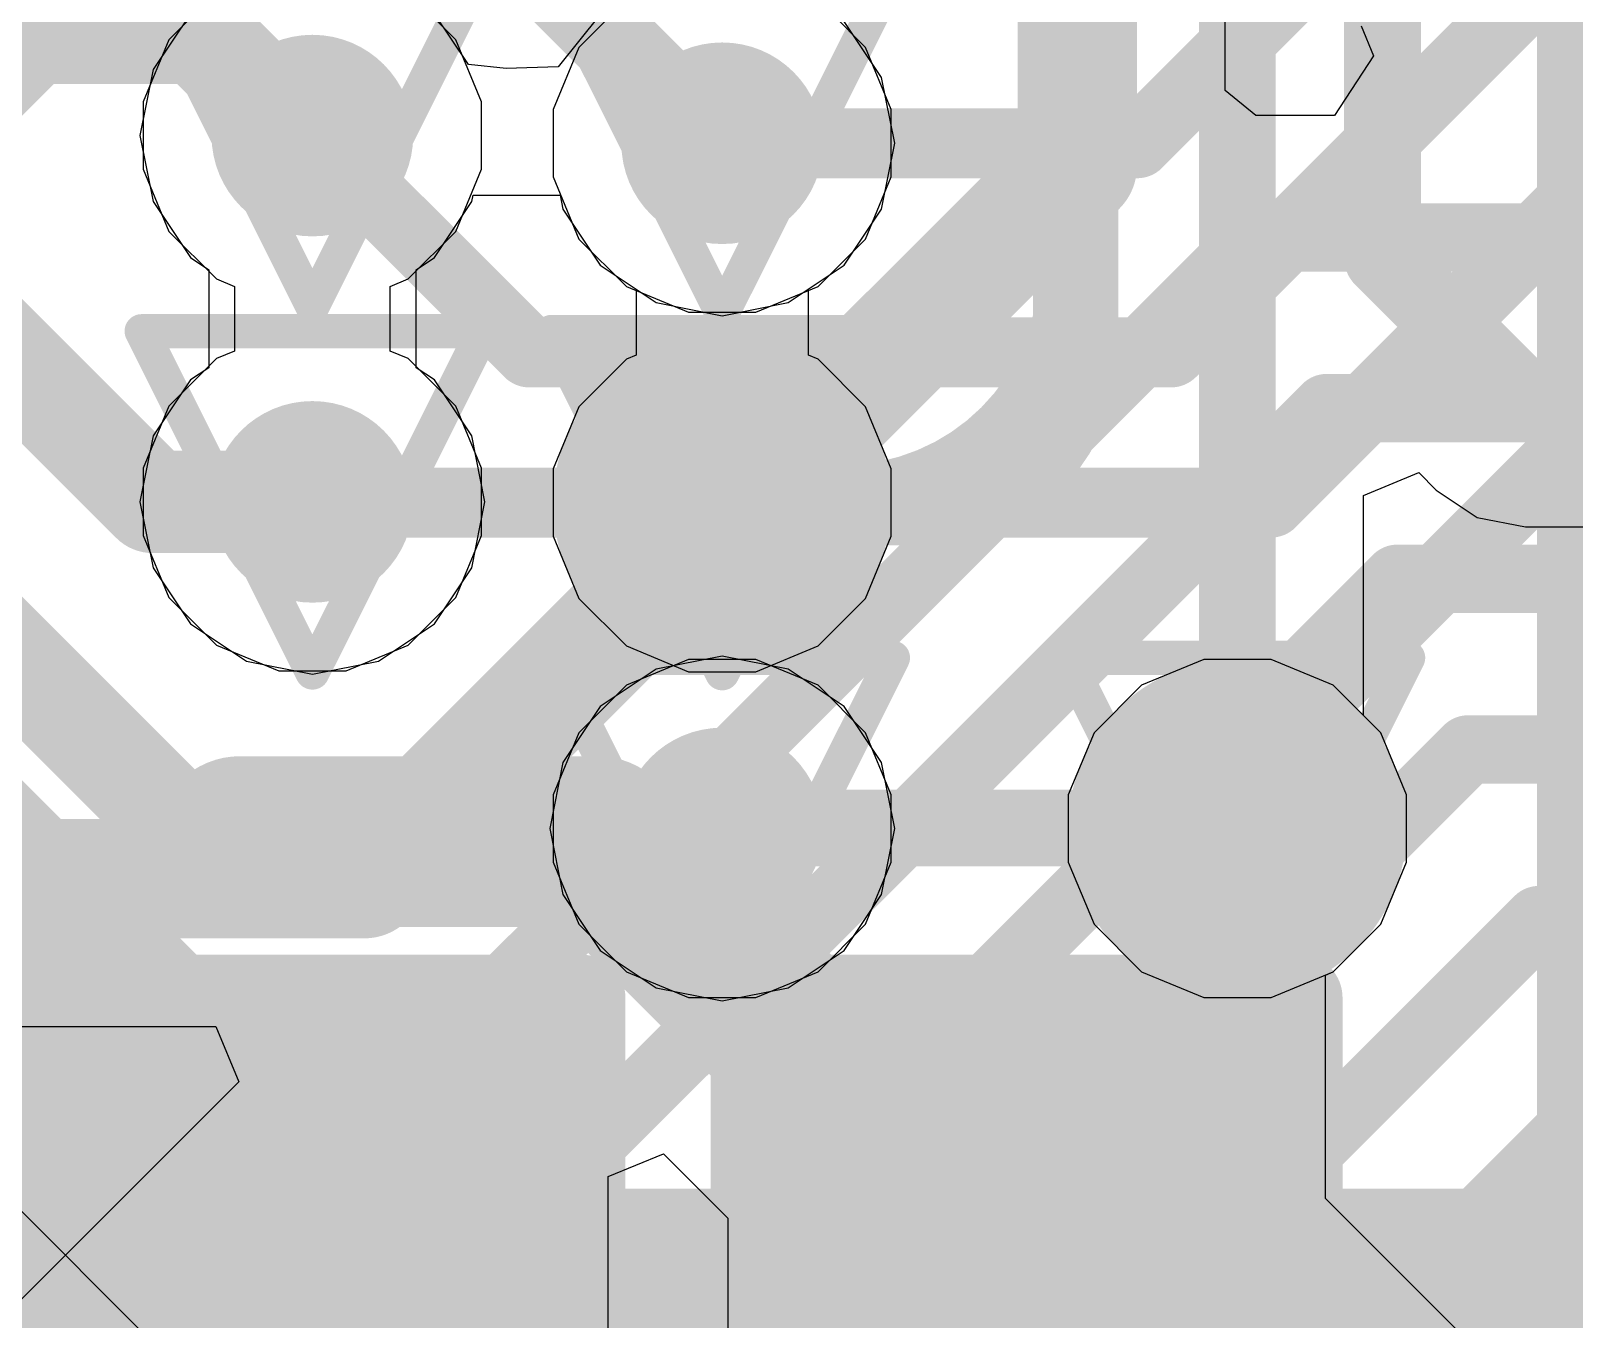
# Model space of a CAD drawing. Header units: inches. Extents: x -6 to 283, y -12 to 154.
# Drawn here: x 42.084 to 44.38, y -6.028 to -4.111 of the extents above; entities that cross this region are included whole.
import ezdxf

# ---------------------------------------------------------------- set-up
doc = ezdxf.new("R2010")
doc.units = ezdxf.units.IN
for name, color, linetype in [('Bottom Layer', 5, 'Continuous'), ('Bottom Overlay', 54, 'Continuous'), ('Bottom Paste', 16, 'Continuous'), ('Bottom Solder', 6, 'Continuous'), ('Drill Drawing', 1, 'Continuous'), ('GND-1', 16, 'Continuous'), ('GND-2', 90, 'Continuous'), ('GND-3', 216, 'Continuous'), ('GND-4', 54, 'Continuous'), ('PWR-1', 156, 'Continuous'), ('PWR-2', 130, 'Continuous'), ('Signal L1', 76, 'Continuous'), ('Signal L2', 6, 'Continuous'), ('Top Layer', 1, 'Continuous'), ('Via Holes', 16, 'Continuous')]:
    doc.layers.add(name, color=color, linetype=linetype)

# ---------------------------------------------------------------- blocks, each defined once
blk = doc.blocks.new('68_QFN__7_7__B_43')
at = {"layer": 'Bottom Solder'}
blk.add_hatch(color=6, dxfattribs=at).paths.add_polyline_path([(-2.5884, 3.9366), (-2.5884, 2.9334), (-3.0116, 2.9334), (-3.0116, 3.9366)])
blk = doc.blocks.new('C___0402_B_460')
at = {"layer": 'Bottom Layer'}
for points in [[(-0.2413, 0.3175), (-0.2413, -0.3175), (-0.6985, -0.3175), (-0.6985, 0.3175)], [(0.6985, 0.3175), (0.6985, -0.3175), (0.2413, -0.3175), (0.2413, 0.3175)]]:
    blk.add_hatch(color=5, dxfattribs=at).paths.add_polyline_path(points)
at = {"layer": 'Bottom Paste'}
for points in [[(-0.2413, 0.3175), (-0.2413, -0.3175), (-0.6985, -0.3175), (-0.6985, 0.3175)], [(0.6985, 0.3175), (0.6985, -0.3175), (0.2413, -0.3175), (0.2413, 0.3175)]]:
    blk.add_hatch(color=16, dxfattribs=at).paths.add_polyline_path(points)
at = {"layer": 'Bottom Solder'}
for points in [[(-0.1813, 0.3775), (-0.1813, -0.3775), (-0.7585, -0.3775), (-0.7585, 0.3775)], [(0.7585, 0.3775), (0.7585, -0.3775), (0.1813, -0.3775), (0.1813, 0.3775)]]:
    blk.add_hatch(color=6, dxfattribs=at).paths.add_polyline_path(points)
at = {"layer": 'Bottom Overlay'}
for points in [[(-0.7874, 0.4064, 0.127, 0.127, 0), (-0.7874, -0.4064, 0.127, 0.127, 0)], [(-0.7874, 0.4064, 0.127, 0.127, 0), (-0.2794, 0.4064, 0.127, 0.127, 0)], [(0.2794, 0.4064, 0.127, 0.127, 0), (0.7874, 0.4064, 0.127, 0.127, 0)], [(0.7874, 0.4064, 0.127, 0.127, 0), (0.7874, -0.4064, 0.127, 0.127, 0)], [(-0.7874, -0.4064, 0.127, 0.127, 0), (-0.2794, -0.4064, 0.127, 0.127, 0)], [(0.2794, -0.4064, 0.127, 0.127, 0), (0.7874, -0.4064, 0.127, 0.127, 0)]]:
    blk.add_lwpolyline(points, format="xyseb", dxfattribs=at)
for points in [[(-0.8191, 0.4064, 0.0635, 0.0635, 1), (-0.7556, 0.4064, 0.0635, 0.0635, 1)], [(-0.8191, 0.4064, 0.0635, 0.0635, 1), (-0.7556, 0.4064, 0.0635, 0.0635, 1)], [(-0.3111, 0.4064, 0.0635, 0.0635, 1), (-0.2477, 0.4064, 0.0635, 0.0635, 1)], [(0.2477, 0.4064, 0.0635, 0.0635, 1), (0.3111, 0.4064, 0.0635, 0.0635, 1)], [(0.7556, 0.4064, 0.0635, 0.0635, 1), (0.8191, 0.4064, 0.0635, 0.0635, 1)], [(0.7556, 0.4064, 0.0635, 0.0635, 1), (0.8191, 0.4064, 0.0635, 0.0635, 1)], [(-0.8191, -0.4064, 0.0635, 0.0635, 1), (-0.7556, -0.4064, 0.0635, 0.0635, 1)], [(-0.8191, -0.4064, 0.0635, 0.0635, 1), (-0.7556, -0.4064, 0.0635, 0.0635, 1)], [(-0.3111, -0.4064, 0.0635, 0.0635, 1), (-0.2477, -0.4064, 0.0635, 0.0635, 1)], [(0.2477, -0.4064, 0.0635, 0.0635, 1), (0.3111, -0.4064, 0.0635, 0.0635, 1)], [(0.7556, -0.4064, 0.0635, 0.0635, 1), (0.8191, -0.4064, 0.0635, 0.0635, 1)], [(0.7556, -0.4064, 0.0635, 0.0635, 1), (0.8191, -0.4064, 0.0635, 0.0635, 1)]]:
    blk.add_lwpolyline(points, format="xyseb", close=True, dxfattribs=at)
blk = doc.blocks.new('C___0402_B_463')
at = {"layer": 'Bottom Layer'}
for points in [[(-0.2413, 0.3175), (-0.2413, -0.3175), (-0.6985, -0.3175), (-0.6985, 0.3175)], [(0.6985, 0.3175), (0.6985, -0.3175), (0.2413, -0.3175), (0.2413, 0.3175)]]:
    blk.add_hatch(color=5, dxfattribs=at).paths.add_polyline_path(points)
at = {"layer": 'Bottom Paste'}
for points in [[(-0.2413, 0.3175), (-0.2413, -0.3175), (-0.6985, -0.3175), (-0.6985, 0.3175)], [(0.6985, 0.3175), (0.6985, -0.3175), (0.2413, -0.3175), (0.2413, 0.3175)]]:
    blk.add_hatch(color=16, dxfattribs=at).paths.add_polyline_path(points)
at = {"layer": 'Bottom Solder'}
for points in [[(-0.1813, 0.3775), (-0.1813, -0.3775), (-0.7585, -0.3775), (-0.7585, 0.3775)], [(0.7585, 0.3775), (0.7585, -0.3775), (0.1813, -0.3775), (0.1813, 0.3775)]]:
    blk.add_hatch(color=6, dxfattribs=at).paths.add_polyline_path(points)
at = {"layer": 'Bottom Overlay'}
for points in [[(-0.7874, 0.4064, 0.127, 0.127, 0), (-0.2794, 0.4064, 0.127, 0.127, 0)], [(-0.7874, 0.4064, 0.127, 0.127, 0), (-0.7874, -0.4064, 0.127, 0.127, 0)], [(0.2794, 0.4064, 0.127, 0.127, 0), (0.7874, 0.4064, 0.127, 0.127, 0)], [(0.7874, 0.4064, 0.127, 0.127, 0), (0.7874, -0.4064, 0.127, 0.127, 0)], [(-0.7874, -0.4064, 0.127, 0.127, 0), (-0.2794, -0.4064, 0.127, 0.127, 0)], [(0.2794, -0.4064, 0.127, 0.127, 0), (0.7874, -0.4064, 0.127, 0.127, 0)]]:
    blk.add_lwpolyline(points, format="xyseb", dxfattribs=at)
for points in [[(-0.8191, 0.4064, 0.0635, 0.0635, 1), (-0.7556, 0.4064, 0.0635, 0.0635, 1)], [(-0.8191, 0.4064, 0.0635, 0.0635, 1), (-0.7556, 0.4064, 0.0635, 0.0635, 1)], [(-0.3111, 0.4064, 0.0635, 0.0635, 1), (-0.2477, 0.4064, 0.0635, 0.0635, 1)], [(0.2477, 0.4064, 0.0635, 0.0635, 1), (0.3111, 0.4064, 0.0635, 0.0635, 1)], [(0.7556, 0.4064, 0.0635, 0.0635, 1), (0.8191, 0.4064, 0.0635, 0.0635, 1)], [(0.7556, 0.4064, 0.0635, 0.0635, 1), (0.8191, 0.4064, 0.0635, 0.0635, 1)], [(-0.8191, -0.4064, 0.0635, 0.0635, 1), (-0.7556, -0.4064, 0.0635, 0.0635, 1)], [(-0.8191, -0.4064, 0.0635, 0.0635, 1), (-0.7556, -0.4064, 0.0635, 0.0635, 1)], [(-0.3111, -0.4064, 0.0635, 0.0635, 1), (-0.2477, -0.4064, 0.0635, 0.0635, 1)], [(0.2477, -0.4064, 0.0635, 0.0635, 1), (0.3111, -0.4064, 0.0635, 0.0635, 1)], [(0.7556, -0.4064, 0.0635, 0.0635, 1), (0.8191, -0.4064, 0.0635, 0.0635, 1)], [(0.7556, -0.4064, 0.0635, 0.0635, 1), (0.8191, -0.4064, 0.0635, 0.0635, 1)]]:
    blk.add_lwpolyline(points, format="xyseb", close=True, dxfattribs=at)

msp = doc.modelspace()

# ---------------------------------------------------------------- hatches: boundary and pattern name
at = {"layer": 'Bottom Layer'}
h = msp.add_hatch(color=5, dxfattribs=at)
edge = h.paths.add_edge_path()
edge.add_arc((42.5032, -4.2665), 0.15, 0, 360)
h = msp.add_hatch(color=5, dxfattribs=at)
edge = h.paths.add_edge_path()
edge.add_arc((43.1128, -4.2779), 0.15, 0, 360)
h = msp.add_hatch(color=5, dxfattribs=at)
edge = h.paths.add_edge_path()
edge.add_arc((42.5032, -4.8116), 0.15, 0, 360)
h = msp.add_hatch(color=5, dxfattribs=at)
edge = h.paths.add_edge_path()
edge.add_arc((43.1128, -4.8127), 0.15, 0, 360)
h = msp.add_hatch(color=5, dxfattribs=at)
edge = h.paths.add_edge_path()
edge.add_arc((43.8792, -5.2977), 0.15, 0, 360)
at = {"layer": 'Bottom Solder'}
h = msp.add_hatch(color=6, dxfattribs=at)
edge = h.paths.add_edge_path()
edge.add_arc((43.1128, -4.8127), 0.2516, 0, 360)
h = msp.add_hatch(color=6, dxfattribs=at)
edge = h.paths.add_edge_path()
edge.add_arc((43.8792, -5.2977), 0.2516, 0, 360)
at = {"layer": 'GND-1'}
h = msp.add_hatch(color=16, dxfattribs=at)
edge = h.paths.add_edge_path()
edge.add_arc((42.5032, -4.2665), 0.15, 0, 360)
h = msp.add_hatch(color=16, dxfattribs=at)
edge = h.paths.add_edge_path()
edge.add_arc((43.1128, -4.2779), 0.15, 0, 360)
h = msp.add_hatch(color=16, dxfattribs=at)
edge = h.paths.add_edge_path()
edge.add_arc((42.5032, -4.8116), 0.15, 0, 360)
at = {"layer": 'GND-2'}
h = msp.add_hatch(color=90, dxfattribs=at)
edge = h.paths.add_edge_path()
edge.add_arc((42.5032, -4.2665), 0.15, 0, 360)
h = msp.add_hatch(color=90, dxfattribs=at)
edge = h.paths.add_edge_path()
edge.add_arc((43.1128, -4.2779), 0.15, 0, 360)
h = msp.add_hatch(color=90, dxfattribs=at)
edge = h.paths.add_edge_path()
edge.add_arc((42.5032, -4.8116), 0.15, 0, 360)
h = msp.add_hatch(color=90, dxfattribs=at)
edge = h.paths.add_edge_path()
edge.add_arc((43.1128, -5.2977), 0.15, 0, 360)
at = {"layer": 'GND-3'}
h = msp.add_hatch(color=216, dxfattribs=at)
edge = h.paths.add_edge_path()
edge.add_arc((42.5032, -4.2665), 0.15, 0, 360)
h = msp.add_hatch(color=216, dxfattribs=at)
edge = h.paths.add_edge_path()
edge.add_arc((43.1128, -4.2779), 0.15, 0, 360)
h = msp.add_hatch(color=216, dxfattribs=at)
edge = h.paths.add_edge_path()
edge.add_arc((42.5032, -4.8116), 0.15, 0, 360)
h = msp.add_hatch(color=216, dxfattribs=at)
edge = h.paths.add_edge_path()
edge.add_arc((43.1128, -5.2977), 0.15, 0, 360)
at = {"layer": 'GND-4'}
h = msp.add_hatch(color=54, dxfattribs=at)
edge = h.paths.add_edge_path()
edge.add_arc((42.5032, -4.2665), 0.15, 0, 360)
h = msp.add_hatch(color=54, dxfattribs=at)
edge = h.paths.add_edge_path()
edge.add_arc((43.1128, -4.2779), 0.15, 0, 360)
h = msp.add_hatch(color=54, dxfattribs=at)
edge = h.paths.add_edge_path()
edge.add_arc((42.5032, -4.8116), 0.15, 0, 360)
h = msp.add_hatch(color=54, dxfattribs=at)
edge = h.paths.add_edge_path()
edge.add_arc((43.1128, -4.8127), 0.15, 0, 360)
h = msp.add_hatch(color=54, dxfattribs=at)
edge = h.paths.add_edge_path()
edge.add_arc((43.8792, -5.2977), 0.15, 0, 360)
at = {"layer": 'PWR-1'}
h = msp.add_hatch(color=156, dxfattribs=at)
edge = h.paths.add_edge_path()
edge.add_arc((42.5032, -4.2665), 0.15, 0, 360)
h = msp.add_hatch(color=156, dxfattribs=at)
edge = h.paths.add_edge_path()
edge.add_arc((43.1128, -4.2779), 0.15, 0, 360)
h = msp.add_hatch(color=156, dxfattribs=at)
edge = h.paths.add_edge_path()
edge.add_arc((42.5032, -4.8116), 0.15, 0, 360)
h = msp.add_hatch(color=156, dxfattribs=at)
edge = h.paths.add_edge_path()
edge.add_arc((43.1128, -5.2977), 0.15, 0, 360)
at = {"layer": 'PWR-2'}
h = msp.add_hatch(color=130, dxfattribs=at)
edge = h.paths.add_edge_path()
edge.add_arc((42.5032, -4.2665), 0.15, 0, 360)
h = msp.add_hatch(color=130, dxfattribs=at)
edge = h.paths.add_edge_path()
edge.add_arc((43.1128, -4.2779), 0.15, 0, 360)
h = msp.add_hatch(color=130, dxfattribs=at)
edge = h.paths.add_edge_path()
edge.add_arc((42.5032, -4.8116), 0.15, 0, 360)
h = msp.add_hatch(color=130, dxfattribs=at)
edge = h.paths.add_edge_path()
edge.add_arc((43.1128, -5.2977), 0.15, 0, 360)
at = {"layer": 'Signal L1'}
h = msp.add_hatch(color=76, dxfattribs=at)
edge = h.paths.add_edge_path()
edge.add_arc((42.5032, -4.2665), 0.15, 0, 360)
h = msp.add_hatch(color=76, dxfattribs=at)
edge = h.paths.add_edge_path()
edge.add_arc((43.1128, -4.2779), 0.15, 0, 360)
h = msp.add_hatch(color=76, dxfattribs=at)
edge = h.paths.add_edge_path()
edge.add_arc((42.5032, -4.8116), 0.15, 0, 360)
h = msp.add_hatch(color=76, dxfattribs=at)
edge = h.paths.add_edge_path()
edge.add_arc((43.1128, -5.2977), 0.15, 0, 360)
at = {"layer": 'Signal L2'}
h = msp.add_hatch(color=6, dxfattribs=at)
edge = h.paths.add_edge_path()
edge.add_arc((42.5032, -4.2665), 0.15, 0, 360)
h = msp.add_hatch(color=6, dxfattribs=at)
edge = h.paths.add_edge_path()
edge.add_arc((43.1128, -4.2779), 0.15, 0, 360)
h = msp.add_hatch(color=6, dxfattribs=at)
edge = h.paths.add_edge_path()
edge.add_arc((42.5032, -4.8116), 0.15, 0, 360)
h = msp.add_hatch(color=6, dxfattribs=at)
edge = h.paths.add_edge_path()
edge.add_arc((43.1128, -4.8127), 0.15, 0, 360)
h = msp.add_hatch(color=6, dxfattribs=at)
edge = h.paths.add_edge_path()
edge.add_arc((43.1128, -5.2977), 0.15, 0, 360)
h = msp.add_hatch(color=6, dxfattribs=at)
edge = h.paths.add_edge_path()
edge.add_arc((43.8792, -5.2977), 0.15, 0, 360)
at = {"layer": 'Top Layer'}
h = msp.add_hatch(color=1, dxfattribs=at)
edge = h.paths.add_edge_path()
edge.add_arc((42.5032, -4.2665), 0.15, 0, 360)
h = msp.add_hatch(color=1, dxfattribs=at)
edge = h.paths.add_edge_path()
edge.add_arc((43.1128, -4.2779), 0.15, 0, 360)
h = msp.add_hatch(color=1, dxfattribs=at)
edge = h.paths.add_edge_path()
edge.add_arc((42.5032, -4.8116), 0.15, 0, 360)
at = {"layer": 'Via Holes'}
h = msp.add_hatch(color=7, dxfattribs=at)
edge = h.paths.add_edge_path()
edge.add_arc((42.5032, -4.2665), 0.075, 0, 360)
h = msp.add_hatch(color=7, dxfattribs=at)
edge = h.paths.add_edge_path()
edge.add_arc((43.1128, -4.2779), 0.075, 0, 360)
h = msp.add_hatch(color=7, dxfattribs=at)
edge = h.paths.add_edge_path()
edge.add_arc((42.5032, -4.8116), 0.075, 0, 360)
h = msp.add_hatch(color=7, dxfattribs=at)
edge = h.paths.add_edge_path()
edge.add_arc((43.1128, -4.8127), 0.075, 0, 360)
h = msp.add_hatch(color=7, dxfattribs=at)
edge = h.paths.add_edge_path()
edge.add_arc((43.1128, -5.2977), 0.075, 0, 360)
h = msp.add_hatch(color=7, dxfattribs=at)
edge = h.paths.add_edge_path()
edge.add_arc((43.8792, -5.2977), 0.075, 0, 360)

# ---------------------------------------------------------------- linework, layer by layer
at = {"layer": 'Bottom Layer'}
for p, q in [((44.067, -4.802), (44.1491, -4.7679)), ((44.1491, -4.7679), (44.1751, -4.794)), ((44.1751, -4.794), (44.236, -4.8347)), ((44.067, -5.1296), (44.067, -4.802)), ((44.236, -4.8347), (44.3079, -4.849)), ((44.3079, -4.849), (44.498, -4.849)), ((44.0925, -5.1552), (44.067, -5.1296)), ((44.1308, -5.2476), (44.0925, -5.1552)), ((44.1308, -5.3477), (44.1308, -5.2476)), ((44.0925, -5.4402), (44.1308, -5.3477)), ((44.0217, -5.511), (44.0925, -5.4402)), ((44.0102, -5.5158), (44.0217, -5.511)), ((44.0102, -5.8483), (44.0102, -5.5158)), ((42.9434, -5.8157), (43.0255, -5.7817)), ((43.0255, -5.7817), (43.1212, -5.8774)), ((42.9434, -6.2223), (42.9434, -5.8157)), ((44.3591, -6.1972), (44.0102, -5.8483)), ((43.1212, -5.8774), (43.1212, -6.2223))]:
    msp.add_line(p, q, dxfattribs=at)
for points in [[(44.0951, -4.4484, 0.1143, 0.1143, 0), (44.0951, -2.4414, 0.1143, 0.1143, 0)], [(43.8792, -5.2215, 0.1143, 0.1143, 0), (43.8792, -2.5437, 0.1143, 0.1143, 0)], [(43.641, -4.4642, 0.1143, 0.1143, 0), (43.641, -2.6108, 0.1143, 0.1143, 0)], [(42.6162, -3.7908, 0.127, 0.127, 0), (43.1033, -4.2779, 0.127, 0.127, 0)], [(42.2487, -4.0286, 0.1524, 0.1524, 0), (42.4778, -4.2577, 0.1524, 0.1524, 0)], [(43.1033, -4.2779, 0.127, 0.127, 0), (43.1128, -4.2779, 0.127, 0.127, 0)], [(41.8674, -4.4135, 0.1524, 0.1524, 0), (42.2655, -4.8116, 0.1524, 0.1524, 0)], [(43.641, -4.4642, 0.1143, 0.1143, -0.198912), (43.5385, -4.7116, 0.1143, 0.1143, 0)], [(44.0951, -4.4484, 0.1143, 0.1143, 0), (44.3079, -4.6612, 0.1143, 0.1143, 0)], [(41.5022, -4.4912, 0.1524, 0.1524, 0), (42.3349, -5.3238, 0.1524, 0.1524, 0)], [(44.3079, -4.6612, 0.1143, 0.1143, 0), (44.8304, -4.6612, 0.1143, 0.1143, 0)], [(43.5385, -4.7116, 0.1143, 0.1143, -0.198912), (43.2911, -4.8141, 0.1143, 0.1143, 0)], [(41.3604, -4.7865, 0.1524, 0.1524, 0), (42.2576, -5.6836, 0.1524, 0.1524, 0)], [(42.2655, -4.8116, 0.1524, 0.1524, 0), (42.5032, -4.8116, 0.1524, 0.1524, 0)], [(43.1128, -4.8141, 0.1143, 0.1143, 0), (43.2911, -4.8141, 0.1143, 0.1143, 0)], [(42.3957, -5.3171, 0.254, 0.254, 0), (42.9271, -5.3171, 0.254, 0.254, 0)], [(42.9271, -5.3171, 0.254, 0.254, 0), (43.4768, -5.8667, 0.254, 0.254, 0)], [(42.2576, -5.7143, 0.1524, 0.1524, 0), (42.2576, -5.6836, 0.1524, 0.1524, 0)], [(42.2576, -5.7143, 0.1524, 0.1524, 0), (42.41, -5.8667, 0.1524, 0.1524, 0)], [(43.4768, -5.8667, 0.254, 0.254, 0), (43.5657, -5.8667, 0.254, 0.254, 0)], [(43.5657, -5.8667, 0.254, 0.254, 0), (43.7562, -5.9605, 0.254, 0.254, 0)], [(42.41, -5.8667, 0.1524, 0.1524, 0), (42.4989, -5.8667, 0.1524, 0.1524, 0)], [(43.7562, -5.9605, 0.254, 0.254, 0), (44.176, -6.3803, 0.254, 0.254, 0)]]:
    msp.add_lwpolyline(points, format="xyseb", dxfattribs=at)
for points in [[(42.4397, -4.2577, 0.0762, 0.0762, 1), (42.5159, -4.2577, 0.0762, 0.0762, 1)], [(43.0716, -4.2779, 0.0635, 0.0635, 1), (43.1351, -4.2779, 0.0635, 0.0635, 1)], [(43.0716, -4.2779, 0.0635, 0.0635, 1), (43.1351, -4.2779, 0.0635, 0.0635, 1)], [(43.0811, -4.2779, 0.0635, 0.0635, 1), (43.1446, -4.2779, 0.0635, 0.0635, 1)], [(43.6124, -4.4642, 0.0571, 0.0571, 1), (43.6696, -4.4642, 0.0571, 0.0571, 1)], [(43.6124, -4.4642, 0.0571, 0.0571, 1), (43.6696, -4.4642, 0.0571, 0.0571, 1)], [(44.0665, -4.4484, 0.0571, 0.0571, 1), (44.1237, -4.4484, 0.0571, 0.0571, 1)], [(44.0665, -4.4484, 0.0571, 0.0571, 1), (44.1237, -4.4484, 0.0571, 0.0571, 1)], [(44.2793, -4.6612, 0.0571, 0.0571, 1), (44.3364, -4.6612, 0.0571, 0.0571, 1)], [(44.2793, -4.6612, 0.0571, 0.0571, 1), (44.3364, -4.6612, 0.0571, 0.0571, 1)], [(43.5099, -4.7116, 0.0571, 0.0571, 1), (43.5671, -4.7116, 0.0571, 0.0571, 1)], [(43.5099, -4.7116, 0.0571, 0.0571, 1), (43.5671, -4.7116, 0.0571, 0.0571, 1)], [(42.2274, -4.8116, 0.0762, 0.0762, 1), (42.3036, -4.8116, 0.0762, 0.0762, 1)], [(42.2274, -4.8116, 0.0762, 0.0762, 1), (42.3036, -4.8116, 0.0762, 0.0762, 1)], [(42.4651, -4.8116, 0.0762, 0.0762, 1), (42.5413, -4.8116, 0.0762, 0.0762, 1)], [(43.0843, -4.8141, 0.0571, 0.0571, 1), (43.1414, -4.8141, 0.0571, 0.0571, 1)], [(43.2625, -4.8141, 0.0571, 0.0571, 1), (43.3196, -4.8141, 0.0571, 0.0571, 1)], [(43.2625, -4.8141, 0.0571, 0.0571, 1), (43.3196, -4.8141, 0.0571, 0.0571, 1)], [(43.8506, -5.2215, 0.0571, 0.0571, 1), (43.9078, -5.2215, 0.0571, 0.0571, 1)], [(42.3322, -5.3171, 0.127, 0.127, 1), (42.4592, -5.3171, 0.127, 0.127, 1)], [(42.8636, -5.3171, 0.127, 0.127, 1), (42.9906, -5.3171, 0.127, 0.127, 1)], [(42.8636, -5.3171, 0.127, 0.127, 1), (42.9906, -5.3171, 0.127, 0.127, 1)], [(42.2968, -5.3238, 0.0762, 0.0762, 1), (42.373, -5.3238, 0.0762, 0.0762, 1)], [(42.2195, -5.6836, 0.0762, 0.0762, 1), (42.2957, -5.6836, 0.0762, 0.0762, 1)], [(42.2195, -5.6836, 0.0762, 0.0762, 1), (42.2957, -5.6836, 0.0762, 0.0762, 1)], [(42.2195, -5.7143, 0.0762, 0.0762, 1), (42.2957, -5.7143, 0.0762, 0.0762, 1)], [(42.2195, -5.7143, 0.0762, 0.0762, 1), (42.2957, -5.7143, 0.0762, 0.0762, 1)], [(43.4133, -5.8667, 0.127, 0.127, 1), (43.5403, -5.8667, 0.127, 0.127, 1)], [(43.4133, -5.8667, 0.127, 0.127, 1), (43.5403, -5.8667, 0.127, 0.127, 1)], [(43.5022, -5.8667, 0.127, 0.127, 1), (43.6292, -5.8667, 0.127, 0.127, 1)], [(43.5022, -5.8667, 0.127, 0.127, 1), (43.6292, -5.8667, 0.127, 0.127, 1)], [(42.3719, -5.8667, 0.0762, 0.0762, 1), (42.4481, -5.8667, 0.0762, 0.0762, 1)], [(42.3719, -5.8667, 0.0762, 0.0762, 1), (42.4481, -5.8667, 0.0762, 0.0762, 1)], [(42.4608, -5.8667, 0.0762, 0.0762, 1), (42.537, -5.8667, 0.0762, 0.0762, 1)], [(43.6927, -5.9605, 0.127, 0.127, 1), (43.8197, -5.9605, 0.127, 0.127, 1)], [(43.6927, -5.9605, 0.127, 0.127, 1), (43.8197, -5.9605, 0.127, 0.127, 1)]]:
    msp.add_lwpolyline(points, format="xyseb", close=True, dxfattribs=at)
at = {"layer": 'Drill Drawing'}
for points in [[(42.2492, -4.0125, 0.0508, 0.0508, 0), (42.5032, -4.5205, 0.0508, 0.0508, 0)], [(42.5032, -4.5205, 0.0508, 0.0508, 0), (42.7572, -4.0125, 0.0508, 0.0508, 0)], [(42.8588, -4.0239, 0.0508, 0.0508, 0), (43.1128, -4.5319, 0.0508, 0.0508, 0)], [(43.1128, -4.5319, 0.0508, 0.0508, 0), (43.3668, -4.0239, 0.0508, 0.0508, 0)], [(42.2492, -4.5576, 0.0508, 0.0508, 0), (42.7572, -4.5576, 0.0508, 0.0508, 0)], [(42.2492, -4.5576, 0.0508, 0.0508, 0), (42.5032, -5.0656, 0.0508, 0.0508, 0)], [(42.5032, -5.0656, 0.0508, 0.0508, 0), (42.7572, -4.5576, 0.0508, 0.0508, 0)], [(42.8588, -4.5587, 0.0508, 0.0508, 0), (43.3668, -4.5587, 0.0508, 0.0508, 0)], [(42.8588, -4.5587, 0.0508, 0.0508, 0), (43.1128, -5.0667, 0.0508, 0.0508, 0)], [(43.1128, -5.0667, 0.0508, 0.0508, 0), (43.3668, -4.5587, 0.0508, 0.0508, 0)], [(42.8588, -5.0437, 0.0508, 0.0508, 0), (43.3668, -5.0437, 0.0508, 0.0508, 0)], [(42.8588, -5.0437, 0.0508, 0.0508, 0), (43.1128, -5.5517, 0.0508, 0.0508, 0)], [(43.1128, -5.5517, 0.0508, 0.0508, 0), (43.3668, -5.0437, 0.0508, 0.0508, 0)], [(43.6252, -5.0437, 0.0508, 0.0508, 0), (44.1332, -5.0437, 0.0508, 0.0508, 0)], [(43.6252, -5.0437, 0.0508, 0.0508, 0), (43.8792, -5.5517, 0.0508, 0.0508, 0)], [(43.8792, -5.5517, 0.0508, 0.0508, 0), (44.1332, -5.0437, 0.0508, 0.0508, 0)]]:
    msp.add_lwpolyline(points, format="xyseb", dxfattribs=at)
for points in [[(42.4905, -4.5205, 0.0254, 0.0254, 1), (42.5159, -4.5205, 0.0254, 0.0254, 1)], [(42.4905, -4.5205, 0.0254, 0.0254, 1), (42.5159, -4.5205, 0.0254, 0.0254, 1)], [(43.1001, -4.5319, 0.0254, 0.0254, 1), (43.1255, -4.5319, 0.0254, 0.0254, 1)], [(43.1001, -4.5319, 0.0254, 0.0254, 1), (43.1255, -4.5319, 0.0254, 0.0254, 1)], [(42.2365, -4.5576, 0.0254, 0.0254, 1), (42.2619, -4.5576, 0.0254, 0.0254, 1)], [(42.2365, -4.5576, 0.0254, 0.0254, 1), (42.2619, -4.5576, 0.0254, 0.0254, 1)], [(42.7445, -4.5576, 0.0254, 0.0254, 1), (42.7699, -4.5576, 0.0254, 0.0254, 1)], [(42.7445, -4.5576, 0.0254, 0.0254, 1), (42.7699, -4.5576, 0.0254, 0.0254, 1)], [(42.8461, -4.5587, 0.0254, 0.0254, 1), (42.8715, -4.5587, 0.0254, 0.0254, 1)], [(42.8461, -4.5587, 0.0254, 0.0254, 1), (42.8715, -4.5587, 0.0254, 0.0254, 1)], [(43.3541, -4.5587, 0.0254, 0.0254, 1), (43.3795, -4.5587, 0.0254, 0.0254, 1)], [(43.3541, -4.5587, 0.0254, 0.0254, 1), (43.3795, -4.5587, 0.0254, 0.0254, 1)], [(42.8461, -5.0437, 0.0254, 0.0254, 1), (42.8715, -5.0437, 0.0254, 0.0254, 1)], [(42.8461, -5.0437, 0.0254, 0.0254, 1), (42.8715, -5.0437, 0.0254, 0.0254, 1)], [(43.3541, -5.0437, 0.0254, 0.0254, 1), (43.3795, -5.0437, 0.0254, 0.0254, 1)], [(43.3541, -5.0437, 0.0254, 0.0254, 1), (43.3795, -5.0437, 0.0254, 0.0254, 1)], [(43.6125, -5.0437, 0.0254, 0.0254, 1), (43.6379, -5.0437, 0.0254, 0.0254, 1)], [(43.6125, -5.0437, 0.0254, 0.0254, 1), (43.6379, -5.0437, 0.0254, 0.0254, 1)], [(44.1205, -5.0437, 0.0254, 0.0254, 1), (44.1459, -5.0437, 0.0254, 0.0254, 1)], [(44.1205, -5.0437, 0.0254, 0.0254, 1), (44.1459, -5.0437, 0.0254, 0.0254, 1)], [(42.4905, -5.0656, 0.0254, 0.0254, 1), (42.5159, -5.0656, 0.0254, 0.0254, 1)], [(42.4905, -5.0656, 0.0254, 0.0254, 1), (42.5159, -5.0656, 0.0254, 0.0254, 1)], [(43.1001, -5.0667, 0.0254, 0.0254, 1), (43.1255, -5.0667, 0.0254, 0.0254, 1)], [(43.1001, -5.0667, 0.0254, 0.0254, 1), (43.1255, -5.0667, 0.0254, 0.0254, 1)], [(43.1001, -5.5517, 0.0254, 0.0254, 1), (43.1255, -5.5517, 0.0254, 0.0254, 1)], [(43.1001, -5.5517, 0.0254, 0.0254, 1), (43.1255, -5.5517, 0.0254, 0.0254, 1)], [(43.8665, -5.5517, 0.0254, 0.0254, 1), (43.8919, -5.5517, 0.0254, 0.0254, 1)], [(43.8665, -5.5517, 0.0254, 0.0254, 1), (43.8919, -5.5517, 0.0254, 0.0254, 1)]]:
    msp.add_lwpolyline(points, format="xyseb", close=True, dxfattribs=at)
at = {"layer": 'GND-1'}
for p, q in [((42.3607, -4.0532), (42.2899, -4.124)), ((42.7165, -4.124), (42.6458, -4.0532)), ((42.95, -4.085), (42.8995, -4.1354)), ((43.3261, -4.1354), (43.2757, -4.085)), ((42.2899, -4.124), (42.2516, -4.2165)), ((42.7548, -4.2165), (42.7165, -4.124)), ((42.8995, -4.1354), (42.8612, -4.2279)), ((43.3644, -4.2279), (43.3261, -4.1354)), ((42.2516, -4.2165), (42.2516, -4.3166)), ((42.7548, -4.3166), (42.7548, -4.2165)), ((42.8612, -4.2279), (42.8612, -4.328)), ((43.3644, -4.328), (43.3644, -4.2279)), ((42.2516, -4.3166), (42.2899, -4.409)), ((42.7165, -4.409), (42.7548, -4.3166)), ((42.8612, -4.328), (42.8995, -4.4205)), ((43.3261, -4.4205), (43.3644, -4.328)), ((42.2899, -4.409), (42.3607, -4.4798)), ((42.6458, -4.4798), (42.7165, -4.409)), ((42.8995, -4.4205), (42.9703, -4.4912)), ((43.2554, -4.4912), (43.3261, -4.4205)), ((42.3607, -4.4798), (42.3875, -4.4909)), ((42.3875, -4.4909), (42.3875, -4.5871)), ((42.6189, -4.4909), (42.6458, -4.4798)), ((42.6189, -4.5871), (42.6189, -4.4909)), ((42.9703, -4.4912), (43.0628, -4.5295)), ((43.1629, -4.5295), (43.2554, -4.4912)), ((43.0628, -4.5295), (43.1629, -4.5295)), ((42.3875, -4.5871), (42.3607, -4.5983)), ((42.6458, -4.5983), (42.6189, -4.5871)), ((42.3607, -4.5983), (42.2899, -4.669)), ((42.7165, -4.669), (42.6458, -4.5983)), ((42.2899, -4.669), (42.2516, -4.7615)), ((42.7548, -4.7615), (42.7165, -4.669)), ((42.2516, -4.7615), (42.2516, -4.8616)), ((42.7548, -4.8616), (42.7548, -4.7615)), ((42.2516, -4.8616), (42.2899, -4.9541)), ((42.7165, -4.9541), (42.7548, -4.8616)), ((42.2899, -4.9541), (42.3607, -5.0248)), ((42.6458, -5.0248), (42.7165, -4.9541)), ((42.3607, -5.0248), (42.4532, -5.0632)), ((42.5533, -5.0632), (42.6458, -5.0248)), ((42.4532, -5.0632), (42.5533, -5.0632))]:
    msp.add_line(p, q, dxfattribs=at)
at = {"layer": 'GND-2'}
for p, q in [((42.3607, -4.0532), (42.2899, -4.124)), ((42.7165, -4.124), (42.6458, -4.0532)), ((42.95, -4.085), (42.8995, -4.1354)), ((43.3261, -4.1354), (43.2757, -4.085)), ((42.2899, -4.124), (42.2516, -4.2165)), ((42.7548, -4.2165), (42.7165, -4.124)), ((42.8995, -4.1354), (42.8612, -4.2279)), ((43.3644, -4.2279), (43.3261, -4.1354)), ((42.2516, -4.2165), (42.2516, -4.3166)), ((42.7548, -4.3166), (42.7548, -4.2165)), ((42.8612, -4.2279), (42.8612, -4.328)), ((43.3644, -4.328), (43.3644, -4.2279)), ((42.2516, -4.3166), (42.2899, -4.409)), ((42.7165, -4.409), (42.7548, -4.3166)), ((42.8612, -4.328), (42.8995, -4.4205)), ((43.3261, -4.4205), (43.3644, -4.328)), ((42.2899, -4.409), (42.3607, -4.4798)), ((42.6458, -4.4798), (42.7165, -4.409)), ((42.8995, -4.4205), (42.9703, -4.4912)), ((43.2554, -4.4912), (43.3261, -4.4205)), ((42.3607, -4.4798), (42.3875, -4.4909)), ((42.3875, -4.4909), (42.3875, -4.5871)), ((42.6189, -4.4909), (42.6458, -4.4798)), ((42.6189, -4.5871), (42.6189, -4.4909)), ((42.9703, -4.4912), (43.0628, -4.5295)), ((43.1629, -4.5295), (43.2554, -4.4912)), ((43.0628, -4.5295), (43.1629, -4.5295)), ((42.3875, -4.5871), (42.3607, -4.5983)), ((42.6458, -4.5983), (42.6189, -4.5871)), ((42.3607, -4.5983), (42.2899, -4.669)), ((42.7165, -4.669), (42.6458, -4.5983)), ((42.2899, -4.669), (42.2516, -4.7615)), ((42.7548, -4.7615), (42.7165, -4.669)), ((42.2516, -4.7615), (42.2516, -4.8616)), ((42.7548, -4.8616), (42.7548, -4.7615)), ((42.2516, -4.8616), (42.2899, -4.9541)), ((42.7165, -4.9541), (42.7548, -4.8616)), ((42.2899, -4.9541), (42.3607, -5.0248)), ((42.6458, -5.0248), (42.7165, -4.9541)), ((42.3607, -5.0248), (42.4532, -5.0632)), ((42.5533, -5.0632), (42.6458, -5.0248)), ((43.0628, -5.0461), (42.9703, -5.0844)), ((43.1629, -5.0461), (43.0628, -5.0461)), ((43.2554, -5.0844), (43.1629, -5.0461)), ((42.4532, -5.0632), (42.5533, -5.0632)), ((42.9703, -5.0844), (42.8995, -5.1552)), ((43.3261, -5.1552), (43.2554, -5.0844)), ((42.8995, -5.1552), (42.8612, -5.2476)), ((43.3644, -5.2476), (43.3261, -5.1552)), ((42.8612, -5.2476), (42.8612, -5.3477)), ((43.3644, -5.3477), (43.3644, -5.2476)), ((42.8612, -5.3477), (42.8995, -5.4402)), ((43.3261, -5.4402), (43.3644, -5.3477)), ((42.8995, -5.4402), (42.9703, -5.511)), ((43.2554, -5.511), (43.3261, -5.4402)), ((42.9703, -5.511), (43.0628, -5.5493)), ((43.1629, -5.5493), (43.2554, -5.511)), ((43.0628, -5.5493), (43.1629, -5.5493))]:
    msp.add_line(p, q, dxfattribs=at)
at = {"layer": 'GND-3'}
for p, q in [((42.3607, -4.0532), (42.2899, -4.124)), ((42.7165, -4.124), (42.6458, -4.0532)), ((42.95, -4.085), (42.8995, -4.1354)), ((43.3261, -4.1354), (43.2757, -4.085)), ((42.2899, -4.124), (42.2516, -4.2165)), ((42.7548, -4.2165), (42.7165, -4.124)), ((42.8995, -4.1354), (42.8612, -4.2279)), ((43.3644, -4.2279), (43.3261, -4.1354)), ((42.2516, -4.2165), (42.2516, -4.3166)), ((42.7548, -4.3166), (42.7548, -4.2165)), ((42.8612, -4.2279), (42.8612, -4.328)), ((43.3644, -4.328), (43.3644, -4.2279)), ((42.2516, -4.3166), (42.2899, -4.409)), ((42.7165, -4.409), (42.7548, -4.3166)), ((42.8612, -4.328), (42.8995, -4.4205)), ((43.3261, -4.4205), (43.3644, -4.328)), ((42.2899, -4.409), (42.3607, -4.4798)), ((42.6458, -4.4798), (42.7165, -4.409)), ((42.8995, -4.4205), (42.9703, -4.4912)), ((43.2554, -4.4912), (43.3261, -4.4205)), ((42.3607, -4.4798), (42.3875, -4.4909)), ((42.3875, -4.4909), (42.3875, -4.5871)), ((42.6189, -4.4909), (42.6458, -4.4798)), ((42.6189, -4.5871), (42.6189, -4.4909)), ((42.9703, -4.4912), (43.0628, -4.5295)), ((43.1629, -4.5295), (43.2554, -4.4912)), ((43.0628, -4.5295), (43.1629, -4.5295)), ((42.3875, -4.5871), (42.3607, -4.5983)), ((42.6458, -4.5983), (42.6189, -4.5871)), ((42.3607, -4.5983), (42.2899, -4.669)), ((42.7165, -4.669), (42.6458, -4.5983)), ((42.2899, -4.669), (42.2516, -4.7615)), ((42.7548, -4.7615), (42.7165, -4.669)), ((42.2516, -4.7615), (42.2516, -4.8616)), ((42.7548, -4.8616), (42.7548, -4.7615)), ((42.2516, -4.8616), (42.2899, -4.9541)), ((42.7165, -4.9541), (42.7548, -4.8616)), ((42.2899, -4.9541), (42.3607, -5.0248)), ((42.6458, -5.0248), (42.7165, -4.9541)), ((42.3607, -5.0248), (42.4532, -5.0632)), ((42.5533, -5.0632), (42.6458, -5.0248)), ((43.0628, -5.0461), (42.9703, -5.0844)), ((43.1629, -5.0461), (43.0628, -5.0461)), ((43.2554, -5.0844), (43.1629, -5.0461)), ((42.4532, -5.0632), (42.5533, -5.0632)), ((42.9703, -5.0844), (42.8995, -5.1552)), ((43.3261, -5.1552), (43.2554, -5.0844)), ((42.8995, -5.1552), (42.8612, -5.2476)), ((43.3644, -5.2476), (43.3261, -5.1552)), ((42.8612, -5.2476), (42.8612, -5.3477)), ((43.3644, -5.3477), (43.3644, -5.2476)), ((42.8612, -5.3477), (42.8995, -5.4402)), ((43.3261, -5.4402), (43.3644, -5.3477)), ((42.8995, -5.4402), (42.9703, -5.511)), ((43.2554, -5.511), (43.3261, -5.4402)), ((42.9703, -5.511), (43.0628, -5.5493)), ((43.1629, -5.5493), (43.2554, -5.511)), ((43.0628, -5.5493), (43.1629, -5.5493))]:
    msp.add_line(p, q, dxfattribs=at)
at = {"layer": 'GND-4'}
for p, q in [((42.3607, -4.0532), (42.2899, -4.124)), ((42.7165, -4.124), (42.6458, -4.0532)), ((42.95, -4.085), (42.8995, -4.1354)), ((43.3261, -4.1354), (43.2757, -4.085)), ((42.2899, -4.124), (42.2516, -4.2165)), ((42.7548, -4.2165), (42.7165, -4.124)), ((42.8995, -4.1354), (42.8612, -4.2279)), ((43.3644, -4.2279), (43.3261, -4.1354)), ((42.2516, -4.2165), (42.2516, -4.3166)), ((42.7548, -4.3166), (42.7548, -4.2165)), ((42.8612, -4.2279), (42.8612, -4.328)), ((43.3644, -4.328), (43.3644, -4.2279)), ((42.2516, -4.3166), (42.2899, -4.409)), ((42.7165, -4.409), (42.7548, -4.3166)), ((42.8612, -4.328), (42.8995, -4.4205)), ((43.3261, -4.4205), (43.3644, -4.328)), ((42.2899, -4.409), (42.3607, -4.4798)), ((42.6458, -4.4798), (42.7165, -4.409)), ((42.8995, -4.4205), (42.9703, -4.4912)), ((43.2554, -4.4912), (43.3261, -4.4205)), ((42.3607, -4.4798), (42.3875, -4.4909)), ((42.3875, -4.4909), (42.3875, -4.5871)), ((42.6189, -4.4909), (42.6458, -4.4798)), ((42.6189, -4.5871), (42.6189, -4.4909)), ((42.9703, -4.4912), (42.9847, -4.4972)), ((42.9847, -4.4972), (42.9847, -4.5934)), ((43.241, -4.4972), (43.2554, -4.4912)), ((43.241, -4.5934), (43.241, -4.4972)), ((42.3875, -4.5871), (42.3607, -4.5983)), ((42.6458, -4.5983), (42.6189, -4.5871)), ((42.3607, -4.5983), (42.2899, -4.669)), ((42.7165, -4.669), (42.6458, -4.5983)), ((42.9703, -4.5994), (42.8995, -4.6701)), ((42.9847, -4.5934), (42.9703, -4.5994)), ((43.2554, -4.5994), (43.241, -4.5934)), ((43.3261, -4.6701), (43.2554, -4.5994)), ((42.2899, -4.669), (42.2516, -4.7615)), ((42.7548, -4.7615), (42.7165, -4.669)), ((42.8995, -4.6701), (42.8612, -4.7626)), ((43.3644, -4.7626), (43.3261, -4.6701)), ((42.2516, -4.7615), (42.2516, -4.8616)), ((42.7548, -4.8616), (42.7548, -4.7615)), ((42.8612, -4.7626), (42.8612, -4.8627)), ((43.3644, -4.8627), (43.3644, -4.7626)), ((42.2516, -4.8616), (42.2899, -4.9541)), ((42.7165, -4.9541), (42.7548, -4.8616)), ((42.8612, -4.8627), (42.8995, -4.9552)), ((43.3261, -4.9552), (43.3644, -4.8627)), ((42.2899, -4.9541), (42.3607, -5.0248)), ((42.6458, -5.0248), (42.7165, -4.9541)), ((42.8995, -4.9552), (42.9703, -5.026)), ((43.2554, -5.026), (43.3261, -4.9552)), ((42.3607, -5.0248), (42.4532, -5.0632)), ((42.5533, -5.0632), (42.6458, -5.0248)), ((42.9703, -5.026), (43.0628, -5.0643)), ((43.1629, -5.0643), (43.2554, -5.026)), ((43.8292, -5.0461), (43.7367, -5.0844)), ((43.9292, -5.0461), (43.8292, -5.0461)), ((44.0217, -5.0844), (43.9292, -5.0461)), ((42.4532, -5.0632), (42.5533, -5.0632)), ((43.0628, -5.0643), (43.1629, -5.0643)), ((43.7367, -5.0844), (43.6659, -5.1552)), ((44.0925, -5.1552), (44.0217, -5.0844)), ((43.6659, -5.1552), (43.6276, -5.2476)), ((44.1308, -5.2476), (44.0925, -5.1552)), ((43.6276, -5.2476), (43.6276, -5.3477)), ((44.1308, -5.3477), (44.1308, -5.2476)), ((43.6276, -5.3477), (43.6659, -5.4402)), ((44.0925, -5.4402), (44.1308, -5.3477)), ((43.6659, -5.4402), (43.7367, -5.511)), ((44.0217, -5.511), (44.0925, -5.4402)), ((43.7367, -5.511), (43.8292, -5.5493)), ((43.9292, -5.5493), (44.0217, -5.511)), ((43.8292, -5.5493), (43.9292, -5.5493))]:
    msp.add_line(p, q, dxfattribs=at)
at = {"layer": 'PWR-1'}
for p, q in [((42.3218, -4.0851), (42.2662, -4.1683)), ((42.7352, -4.1607), (42.6846, -4.0851)), ((42.9314, -4.0862), (42.869, -4.1644)), ((43.3498, -4.1798), (43.2942, -4.0965)), ((42.2662, -4.1683), (42.2467, -4.2665)), ((42.7913, -4.1668), (42.7352, -4.1607)), ((42.869, -4.1644), (42.7913, -4.1668)), ((43.3694, -4.2779), (43.3498, -4.1798)), ((42.2467, -4.2665), (42.2662, -4.3647)), ((43.3498, -4.3761), (43.3694, -4.2779)), ((42.7402, -4.3647), (42.7422, -4.355)), ((42.7422, -4.355), (42.8716, -4.355)), ((42.8716, -4.355), (42.8758, -4.3761)), ((42.2662, -4.3647), (42.3218, -4.4479)), ((42.6846, -4.4479), (42.7402, -4.3647)), ((42.8758, -4.3761), (42.9314, -4.4593)), ((43.2942, -4.4593), (43.3498, -4.3761)), ((42.3218, -4.4479), (42.349, -4.4661)), ((42.6574, -4.4661), (42.6846, -4.4479)), ((42.349, -4.4661), (42.349, -4.612)), ((42.6574, -4.612), (42.6574, -4.4661)), ((42.9314, -4.4593), (43.0147, -4.5149)), ((43.211, -4.5149), (43.2942, -4.4593)), ((43.0147, -4.5149), (43.1128, -4.5345)), ((43.1128, -4.5345), (43.211, -4.5149)), ((42.349, -4.612), (42.3218, -4.6302)), ((42.6846, -4.6302), (42.6574, -4.612)), ((42.3218, -4.6302), (42.2662, -4.7134)), ((42.7402, -4.7134), (42.6846, -4.6302)), ((42.2662, -4.7134), (42.2467, -4.8116)), ((42.7598, -4.8116), (42.7402, -4.7134)), ((42.2467, -4.8116), (42.2662, -4.9097)), ((42.7402, -4.9097), (42.7598, -4.8116)), ((42.2662, -4.9097), (42.3218, -4.9929)), ((42.6846, -4.9929), (42.7402, -4.9097)), ((42.3218, -4.9929), (42.4051, -5.0486)), ((42.6014, -5.0486), (42.6846, -4.9929)), ((42.4051, -5.0486), (42.5032, -5.0681)), ((42.5032, -5.0681), (42.6014, -5.0486)), ((43.1128, -5.0411), (43.0147, -5.0607)), ((43.211, -5.0607), (43.1128, -5.0411)), ((43.0147, -5.0607), (42.9314, -5.1163)), ((43.2942, -5.1163), (43.211, -5.0607)), ((42.9314, -5.1163), (42.8758, -5.1995)), ((43.3498, -5.1995), (43.2942, -5.1163)), ((42.8758, -5.1995), (42.8563, -5.2977)), ((43.3694, -5.2977), (43.3498, -5.1995)), ((42.8563, -5.2977), (42.8758, -5.3958)), ((43.3498, -5.3958), (43.3694, -5.2977)), ((42.8633, -6.6601), (41.5288, -5.3256)), ((42.8758, -5.3958), (42.9314, -5.4791)), ((43.2942, -5.4791), (43.3498, -5.3958)), ((42.9314, -5.4791), (43.0147, -5.5347)), ((43.211, -5.5347), (43.2942, -5.4791)), ((43.0147, -5.5347), (43.1128, -5.5542)), ((43.1128, -5.5542), (43.211, -5.5347))]:
    msp.add_line(p, q, dxfattribs=at)
at = {"layer": 'PWR-2'}
for points in [[(43.7301, -4.2779, 0.1041, 0.1041, 0), (45.4198, -2.5883, 0.1041, 0.1041, 0)], [(43.7806, -4.5892, 0.1041, 0.1041, 0), (45.57, -2.7998, 0.1041, 0.1041, 0)], [(43.929, -4.8127, 0.1041, 0.1041, 0), (45.7264, -3.0152, 0.1041, 0.1041, 0)], [(43.8062, -5.2977, 0.1041, 0.1041, 0), (45.8724, -3.2315, 0.1041, 0.1041, 0)], [(41.8283, -4.3005, 0.254, 0.254, 0), (42.357, -3.7718, 0.254, 0.254, 0)], [(42.5032, -4.2665, 0.1041, 0.1041, 0), (42.826, -4.5892, 0.1041, 0.1041, 0)], [(43.1128, -4.2779, 0.1041, 0.1041, 0), (43.7301, -4.2779, 0.1041, 0.1041, 0)], [(42.826, -4.5892, 0.1041, 0.1041, 0), (43.7806, -4.5892, 0.1041, 0.1041, 0)], [(42.5032, -4.8116, 0.1041, 0.1041, 0), (42.5043, -4.8127, 0.1041, 0.1041, 0)], [(42.5043, -4.8127, 0.1041, 0.1041, 0), (43.929, -4.8127, 0.1041, 0.1041, 0)], [(41.8283, -5.1625, 0.254, 0.254, 0), (42.8633, -6.1975, 0.254, 0.254, 0)], [(43.1128, -5.2977, 0.1041, 0.1041, 0), (43.8062, -5.2977, 0.1041, 0.1041, 0)]]:
    msp.add_lwpolyline(points, format="xyseb", dxfattribs=at)
for points in [[(42.4772, -4.2665, 0.0521, 0.0521, 1), (42.5293, -4.2665, 0.0521, 0.0521, 1)], [(43.0868, -4.2779, 0.0521, 0.0521, 1), (43.1389, -4.2779, 0.0521, 0.0521, 1)], [(43.7041, -4.2779, 0.0521, 0.0521, 1), (43.7562, -4.2779, 0.0521, 0.0521, 1)], [(43.7041, -4.2779, 0.0521, 0.0521, 1), (43.7562, -4.2779, 0.0521, 0.0521, 1)], [(42.7999, -4.5892, 0.0521, 0.0521, 1), (42.852, -4.5892, 0.0521, 0.0521, 1)], [(42.7999, -4.5892, 0.0521, 0.0521, 1), (42.852, -4.5892, 0.0521, 0.0521, 1)], [(43.7546, -4.5892, 0.0521, 0.0521, 1), (43.8066, -4.5892, 0.0521, 0.0521, 1)], [(43.7546, -4.5892, 0.0521, 0.0521, 1), (43.8066, -4.5892, 0.0521, 0.0521, 1)], [(42.4772, -4.8116, 0.0521, 0.0521, 1), (42.5293, -4.8116, 0.0521, 0.0521, 1)], [(42.4783, -4.8127, 0.0521, 0.0521, 1), (42.5304, -4.8127, 0.0521, 0.0521, 1)], [(42.4783, -4.8127, 0.0521, 0.0521, 1), (42.5304, -4.8127, 0.0521, 0.0521, 1)], [(43.9029, -4.8127, 0.0521, 0.0521, 1), (43.955, -4.8127, 0.0521, 0.0521, 1)], [(43.9029, -4.8127, 0.0521, 0.0521, 1), (43.955, -4.8127, 0.0521, 0.0521, 1)], [(43.0868, -5.2977, 0.0521, 0.0521, 1), (43.1389, -5.2977, 0.0521, 0.0521, 1)], [(43.7802, -5.2977, 0.0521, 0.0521, 1), (43.8322, -5.2977, 0.0521, 0.0521, 1)], [(43.7802, -5.2977, 0.0521, 0.0521, 1), (43.8322, -5.2977, 0.0521, 0.0521, 1)]]:
    msp.add_lwpolyline(points, format="xyseb", close=True, dxfattribs=at)
at = {"layer": 'Signal L1'}
for points in [[(42.5739, -5.9608, 0.254, 0.254, -0.414214), (41.8674, -5.2543, 0.254, 0.254, 0)], [(42.5739, -5.9608, 0.254, 0.254, 0), (52.8804, -5.9608, 0.254, 0.254, 0)]]:
    msp.add_lwpolyline(points, format="xyseb", dxfattribs=at)
msp.add_lwpolyline([(42.5104, -5.9608, 0.127, 0.127, 1), (42.6374, -5.9608, 0.127, 0.127, 1)], format="xyseb", close=True, dxfattribs=at)
msp.add_lwpolyline([(42.5104, -5.9608, 0.127, 0.127, 1), (42.6374, -5.9608, 0.127, 0.127, 1)], format="xyseb", close=True, dxfattribs=at)
at = {"layer": 'Signal L2'}
for points in [[(43.6384, -4.5892, 0.127, 0.127, 0), (43.6384, -3.7839, 0.127, 0.127, 0)], [(44.3695, -9.0659, 0.0889, 0.0889, 0), (44.3695, -3.8384, 0.0889, 0.0889, 0)], [(43.6384, -4.5892, 0.127, 0.127, -0.414214), (43.415, -4.8127, 0.127, 0.127, 0)], [(43.1128, -4.8127, 0.127, 0.127, 0), (43.415, -4.8127, 0.127, 0.127, 0)], [(43.1135, -5.297, 0.1143, 0.1143, 0), (43.8785, -5.297, 0.1143, 0.1143, 0)]]:
    msp.add_lwpolyline(points, format="xyseb", dxfattribs=at)
for points in [[(43.6067, -4.5892, 0.0635, 0.0635, 1), (43.6702, -4.5892, 0.0635, 0.0635, 1)], [(43.6067, -4.5892, 0.0635, 0.0635, 1), (43.6702, -4.5892, 0.0635, 0.0635, 1)], [(43.0811, -4.8127, 0.0635, 0.0635, 1), (43.1446, -4.8127, 0.0635, 0.0635, 1)], [(43.3832, -4.8127, 0.0635, 0.0635, 1), (43.4467, -4.8127, 0.0635, 0.0635, 1)], [(43.3832, -4.8127, 0.0635, 0.0635, 1), (43.4467, -4.8127, 0.0635, 0.0635, 1)], [(43.0849, -5.297, 0.0571, 0.0571, 1), (43.1421, -5.297, 0.0571, 0.0571, 1)], [(43.85, -5.297, 0.0571, 0.0571, 1), (43.9071, -5.297, 0.0571, 0.0571, 1)]]:
    msp.add_lwpolyline(points, format="xyseb", close=True, dxfattribs=at)
at = {"layer": 'Top Layer'}
for p, q in [((43.8611, -4.1993), (43.8611, -1.3288)), ((44.0632, -4.1032), (44.0817, -4.1478)), ((44.0817, -4.1478), (44.0237, -4.2367)), ((43.9067, -4.2367), (43.8611, -4.1993)), ((44.0237, -4.2367), (43.9067, -4.2367)), ((38.9937, -5.5924), (42.3597, -5.5924)), ((42.3597, -5.5924), (42.3937, -5.6746)), ((42.3937, -5.6746), (41.3111, -6.7572))]:
    msp.add_line(p, q, dxfattribs=at)
for points in [[(43.641, -4.3122, 0.1778, 0.1778, 0), (43.641, -1.3288, 0.1778, 0.1778, 0)], [(42.5809, -5.3723, 0.1778, 0.1778, 0), (43.641, -4.3122, 0.1778, 0.1778, 0)], [(41.4393, -6.8854, 0.1016, 0.1016, 0), (43.9067, -4.418, 0.1016, 0.1016, 0)], [(43.9067, -4.418, 0.1016, 0.1016, 0), (47.3963, -4.418, 0.1016, 0.1016, 0)], [(41.6933, -6.9906, 0.1016, 0.1016, 0), (44.0119, -4.672, 0.1016, 0.1016, 0)], [(44.0119, -4.672, 0.1016, 0.1016, 0), (47.5015, -4.672, 0.1016, 0.1016, 0)], [(41.9473, -7.0958, 0.1016, 0.1016, 0), (44.1171, -4.926, 0.1016, 0.1016, 0)], [(44.1171, -4.926, 0.1016, 0.1016, 0), (47.6067, -4.926, 0.1016, 0.1016, 0)], [(42.2013, -7.201, 0.1016, 0.1016, 0), (44.2223, -5.18, 0.1016, 0.1016, 0)], [(44.2223, -5.18, 0.1016, 0.1016, 0), (47.7119, -5.18, 0.1016, 0.1016, 0)], [(38.5492, -5.3723, 0.1778, 0.1778, 0), (42.5809, -5.3723, 0.1778, 0.1778, 0)], [(42.4553, -7.3062, 0.1016, 0.1016, 0), (44.3275, -5.434, 0.1016, 0.1016, 0)], [(44.3275, -5.434, 0.1016, 0.1016, 0), (47.8171, -5.434, 0.1016, 0.1016, 0)], [(42.7093, -7.4115, 0.1016, 0.1016, 0), (44.4327, -5.688, 0.1016, 0.1016, 0)], [(42.9633, -7.5167, 0.1016, 0.1016, 0), (44.5088, -5.9711, 0.1016, 0.1016, 0)]]:
    msp.add_lwpolyline(points, format="xyseb", dxfattribs=at)
for points in [[(43.5965, -4.3122, 0.0889, 0.0889, 1), (43.6854, -4.3122, 0.0889, 0.0889, 1)], [(43.5965, -4.3122, 0.0889, 0.0889, 1), (43.6854, -4.3122, 0.0889, 0.0889, 1)], [(43.8813, -4.418, 0.0508, 0.0508, 1), (43.9321, -4.418, 0.0508, 0.0508, 1)], [(43.8813, -4.418, 0.0508, 0.0508, 1), (43.9321, -4.418, 0.0508, 0.0508, 1)], [(43.9865, -4.672, 0.0508, 0.0508, 1), (44.0373, -4.672, 0.0508, 0.0508, 1)], [(43.9865, -4.672, 0.0508, 0.0508, 1), (44.0373, -4.672, 0.0508, 0.0508, 1)], [(44.0917, -4.926, 0.0508, 0.0508, 1), (44.1425, -4.926, 0.0508, 0.0508, 1)], [(44.0917, -4.926, 0.0508, 0.0508, 1), (44.1425, -4.926, 0.0508, 0.0508, 1)], [(44.1969, -5.18, 0.0508, 0.0508, 1), (44.2477, -5.18, 0.0508, 0.0508, 1)], [(44.1969, -5.18, 0.0508, 0.0508, 1), (44.2477, -5.18, 0.0508, 0.0508, 1)], [(42.5364, -5.3723, 0.0889, 0.0889, 1), (42.6253, -5.3723, 0.0889, 0.0889, 1)], [(42.5364, -5.3723, 0.0889, 0.0889, 1), (42.6253, -5.3723, 0.0889, 0.0889, 1)], [(44.3021, -5.434, 0.0508, 0.0508, 1), (44.3529, -5.434, 0.0508, 0.0508, 1)], [(44.3021, -5.434, 0.0508, 0.0508, 1), (44.3529, -5.434, 0.0508, 0.0508, 1)]]:
    msp.add_lwpolyline(points, format="xyseb", close=True, dxfattribs=at)

# ---------------------------------------------------------------- block references
for name, p, rotation in [('68_QFN__7_7__B_43', (39.4022, -0.2532), 180), ('C___0402_B_463', (42.4989, -6.3366), 90), ('C___0402_B_460', (43.5657, -6.3366), 90)]:
    msp.add_blockref(name, p, dxfattribs=dict(rotation=rotation))

doc.saveas('drawing.dxf')
